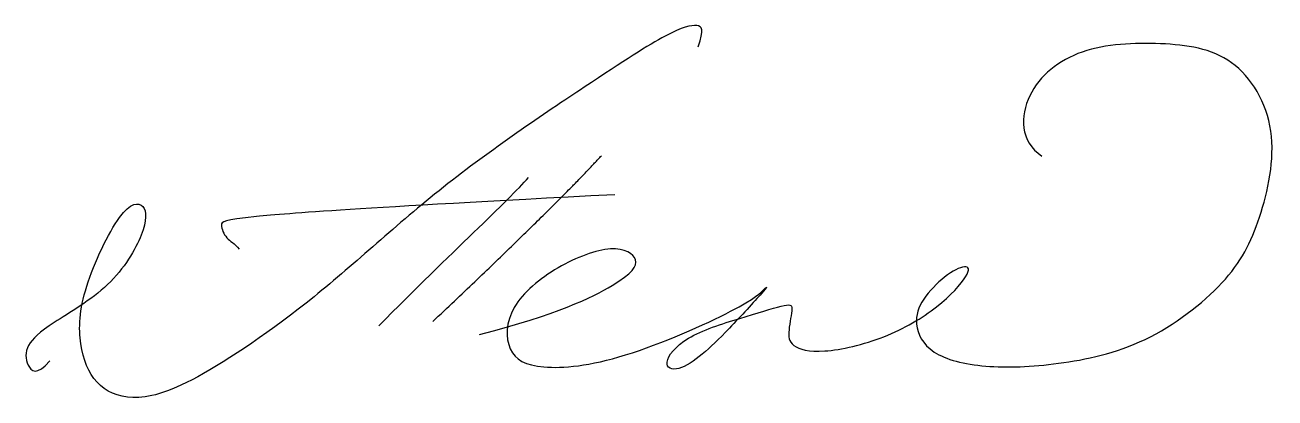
# Model space of a CAD drawing. Header units: millimetres. Extents: x 0.4 to 12.3, y 0.7 to 4.2.
import ezdxf

# ---------------------------------------------------------------- set-up
doc = ezdxf.new("R2010")
doc.units = ezdxf.units.MM

msp = doc.modelspace()

# ---------------------------------------------------------------- linework, layer by layer
at = {"color": 5}
for points, degree in [([(6.797, 4.041), (6.857, 4.207), (6.817, 4.267), (6.561, 4.209), (5.86, 3.756), (4.323, 2.723), (3.18, 1.634), (1.946, 0.803), (1.421, 0.677), (1.081, 0.831), (0.93, 1.209), (0.951, 1.72), (1.353, 2.564), (1.583, 2.579), (1.583, 2.305), (1.263, 1.762), (0.639, 1.405), (0.429, 1.217), (0.435, 1.023), (0.541, 0.922), (0.667, 1.071)], 3), ([(4.73, 1.32), (5.462, 1.508), (6.126, 1.831), (6.272, 2.033), (6.021, 2.19), (5.459, 1.981), (4.981, 1.585), (4.972, 1.135), (5.259, 0.974), (6.031, 1.045), (7.288, 1.603), (7.446, 1.776), (7.468, 1.781), (7.065, 1.343), (6.839, 1.126), (6.603, 0.96), (6.444, 1.024), (6.647, 1.3), (7.213, 1.481), (7.646, 1.609), (7.703, 1.604), (7.645, 1.344), (7.662, 1.207), (7.935, 1.126), (8.577, 1.272), (9.09, 1.579), (9.383, 1.905), (9.347, 1.994), (9.13, 1.883), (8.91, 1.652), (8.827, 1.43), (8.966, 1.125), (9.491, 0.994), (10.181, 1.022), (11.034, 1.2), (11.839, 1.818), (12.122, 2.374), (12.32, 3.273), (11.888, 3.996), (11.187, 4.092), (10.39, 4.059), (9.845, 3.626), (9.84, 3.147), (10.05, 3.008)], 3), ([(4.289, 1.443), (5.457, 2.546), (5.883, 3.011)], 2), ([(3.777, 1.401), (4.467, 2.101), (5.009, 2.591), (5.192, 2.804)], 3), ([(6.009, 2.642), (3.543, 2.515), (2.324, 2.418), (2.271, 2.373), (2.329, 2.218), (2.412, 2.182), (2.457, 2.128)], 3)]:
    msp.add_open_spline(points, degree=degree, dxfattribs=at)

doc.saveas('drawing.dxf')
